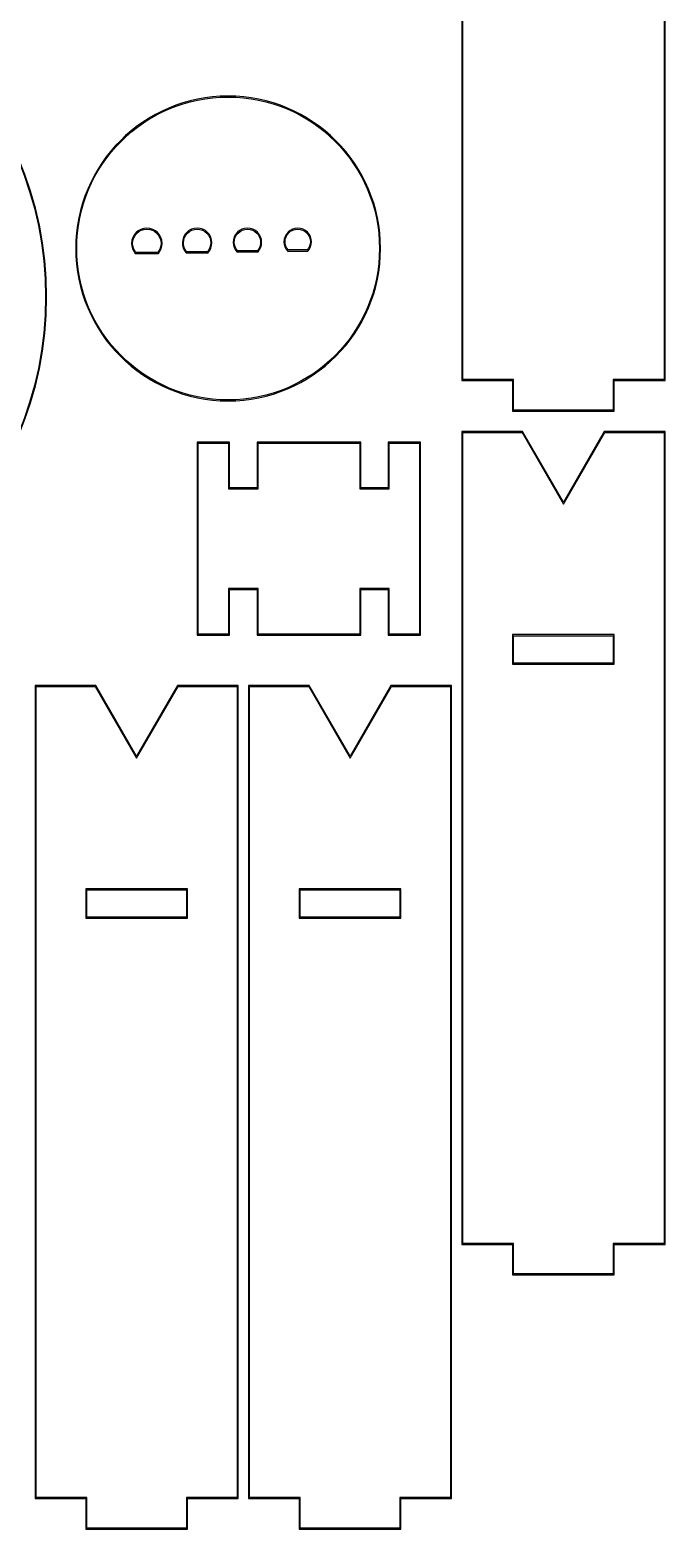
# Model space of a CAD drawing. Extents: x 10 to 440, y 10 to 290.
# Drawn here: x 377.5 to 440, y 12 to 159.5 of the extents above; entities that cross this region are included whole.
import ezdxf

# ---------------------------------------------------------------- set-up
doc = ezdxf.new("R2010")
doc.units = 0
doc.layers.add('Layer_1', color=7, linetype='CONTINUOUS')

msp = doc.modelspace()

# ---------------------------------------------------------------- linework, layer by layer
at = {"layer": 'Layer_1', "color": 7}
for p, q in [((420, 204.949219), (420, 125)), ((420.09961, 125.09961), (420.09961, 204.900391)), ((439.90039, 204.900391), (439.90039, 125.09961)), ((440, 125), (440, 205)), ((397, 153), (397, 153)), ((397, 152.90039), (397, 152.90039)), ((389, 140), (389, 140)), ((389, 139.90039), (389, 139.90039)), ((393.94922, 140), (393.94922, 140)), ((393.94922, 139.90039), (393.94922, 139.90039)), ((398.90039, 140), (398.90039, 140)), ((398.90039, 139.90039), (398.90039, 139.90039)), ((403.84961, 140), (403.84961, 140)), ((403.84961, 139.90039), (403.84961, 139.90039)), ((387.86719, 137.51758), (387.88281, 137.5)), ((387.88281, 137.5), (390.11719, 137.5)), ((390.0625, 137.59961), (387.9375, 137.59961)), ((390.11719, 137.5), (390.13281, 137.51758)), ((392.85547, 137.59961), (392.86914, 137.58398)), ((392.86914, 137.58398), (395.0293, 137.58398)), ((394.97461, 137.68359), (392.92383, 137.68359)), ((395.0293, 137.58398), (395.04492, 137.59961)), ((397.84375, 137.68359), (397.85742, 137.66602)), ((397.85742, 137.66602), (399.94141, 137.66602)), ((399.88672, 137.76562), (397.91211, 137.76562)), ((399.94141, 137.66602), (399.95703, 137.68359)), ((402.83008, 137.76758), (402.8457, 137.75)), ((402.8457, 137.75), (404.85547, 137.75)), ((404.80078, 137.84961), (402.90039, 137.84961)), ((404.85547, 137.75), (404.86914, 137.76758)), ((420, 125), (425, 125)), ((425.09961, 125.09961), (420.09961, 125.09961)), ((425, 125), (425, 122)), ((425.09961, 122.09961), (425.09961, 125.09961)), ((439.90039, 125.09961), (434.90039, 125.09961)), ((434.90039, 125.09961), (434.90039, 122.09961)), ((435, 122), (435, 125)), ((435, 125), (440, 125)), ((425, 122), (435, 122)), ((434.90039, 122.09961), (425.09961, 122.09961)), ((420, 120), (420, 119.94922)), ((425.98828, 120), (420, 120)), ((420, 120), (420, 120)), ((420, 119.94922), (420, 40)), ((420.09961, 119.90039), (425.92969, 119.90039)), ((420.09961, 40.09961), (420.09961, 119.90039)), ((420.09961, 119.90039), (420.09961, 119.90039)), ((425.92969, 119.90039), (430, 112.84961)), ((430, 113.04883), (425.98828, 120)), ((434.01172, 120), (430, 113.04883)), ((430, 112.84961), (434.07031, 119.90039)), ((440, 120), (434.01172, 120)), ((434.07031, 119.90039), (439.90039, 119.90039)), ((439.90039, 119.90039), (439.90039, 40.09961)), ((440, 40), (440, 120)), ((393.94922, 118.94922), (393.94922, 118.90039)), ((397.15039, 118.94922), (393.94922, 118.94922)), ((393.94922, 118.94922), (393.94922, 118.94922)), ((393.94922, 118.90039), (393.94922, 99.94922)), ((394.05078, 118.84961), (397.05078, 118.84961)), ((394.05078, 100.05078), (394.05078, 118.84961)), ((394.05078, 118.84961), (394.05078, 118.84961)), ((397.05078, 118.84961), (397.05078, 114.34961)), ((397.15039, 114.44922), (397.15039, 118.94922)), ((410.05078, 118.94922), (399.84961, 118.94922)), ((399.84961, 118.94922), (399.84961, 114.44922)), ((399.94922, 114.34961), (399.94922, 118.84961)), ((399.94922, 118.84961), (409.94922, 118.84961)), ((409.94922, 118.84961), (409.94922, 114.34961)), ((410.05078, 114.44922), (410.05078, 118.94922)), ((415.94922, 118.94922), (412.75, 118.94922)), ((412.75, 118.94922), (412.75, 114.44922)), ((412.84961, 114.34961), (412.84961, 118.84961)), ((412.84961, 118.84961), (415.84961, 118.84961)), ((415.84961, 118.84961), (415.84961, 100.05078)), ((415.94922, 99.94922), (415.94922, 118.94922)), ((397.05078, 114.34961), (399.94922, 114.34961)), ((399.84961, 114.44922), (397.15039, 114.44922)), ((409.94922, 114.34961), (412.84961, 114.34961)), ((412.75, 114.44922), (410.05078, 114.44922)), ((399.94922, 104.55078), (397.05078, 104.55078)), ((397.05078, 104.55078), (397.05078, 100.05078)), ((397.15039, 99.94922), (397.15039, 104.44922)), ((397.15039, 104.44922), (399.84961, 104.44922)), ((399.84961, 104.44922), (399.84961, 99.94922)), ((399.94922, 100.05078), (399.94922, 104.55078)), ((412.84961, 104.55078), (409.94922, 104.55078)), ((409.94922, 104.55078), (409.94922, 100.05078)), ((410.05078, 99.94922), (410.05078, 104.44922)), ((410.05078, 104.44922), (412.75, 104.44922)), ((412.75, 104.44922), (412.75, 99.94922)), ((412.84961, 100.05078), (412.84961, 104.55078)), ((393.94922, 99.94922), (397.15039, 99.94922)), ((397.05078, 100.05078), (394.05078, 100.05078)), ((399.84961, 99.94922), (410.05078, 99.94922)), ((409.94922, 100.05078), (399.94922, 100.05078)), ((412.75, 99.94922), (415.94922, 99.94922)), ((415.84961, 100.05078), (412.84961, 100.05078)), ((425, 100), (425, 99.94922)), ((435, 100), (425, 100)), ((425, 100), (425, 100)), ((425, 99.94922), (425, 97.09961)), ((425.09961, 99.90039), (434.90039, 99.90039)), ((425.09961, 97.19922), (425.09961, 99.90039)), ((425.09961, 99.90039), (425.09961, 99.90039)), ((434.90039, 99.90039), (434.90039, 97.19922)), ((435, 97.09961), (435, 100)), ((425, 97.09961), (435, 97.09961)), ((434.90039, 97.19922), (425.09961, 97.19922)), ((378, 95), (378, 94.94922)), ((383.98828, 95), (378, 95)), ((378, 95), (378, 95)), ((378, 94.94922), (378, 15)), ((378.09961, 94.90039), (383.92969, 94.90039)), ((378.09961, 15.09961), (378.09961, 94.90039)), ((378.09961, 94.90039), (378.09961, 94.90039)), ((383.92969, 94.90039), (388, 87.84961)), ((388, 88.04883), (383.98828, 95)), ((392.01172, 95), (388, 88.04883)), ((388, 87.84961), (392.07031, 94.90039)), ((398, 95), (392.01172, 95)), ((392.07031, 94.90039), (397.90039, 94.90039)), ((397.90039, 94.90039), (397.90039, 15.09961)), ((398, 15), (398, 95)), ((399, 95), (399, 94.94922)), ((404.98828, 95), (399, 95)), ((399, 95), (399, 95)), ((399, 94.94922), (399, 15)), ((399.09961, 94.90039), (404.92969, 94.90039)), ((399.09961, 15.09961), (399.09961, 94.90039)), ((399.09961, 94.90039), (399.09961, 94.90039)), ((404.92969, 94.90039), (409, 87.84961)), ((409, 88.04883), (404.98828, 95)), ((413.01172, 95), (409, 88.04883)), ((409, 87.84961), (413.07031, 94.90039)), ((419, 95), (413.01172, 95)), ((413.07031, 94.90039), (418.90039, 94.90039)), ((418.90039, 94.90039), (418.90039, 15.09961)), ((419, 15), (419, 95)), ((383, 75), (383, 74.94922)), ((393, 75), (383, 75)), ((383, 75), (383, 75)), ((383, 74.94922), (383, 72.09961)), ((383.09961, 74.90039), (392.90039, 74.90039)), ((383.09961, 72.19922), (383.09961, 74.90039)), ((383.09961, 74.90039), (383.09961, 74.90039)), ((392.90039, 74.90039), (392.90039, 72.19922)), ((393, 72.09961), (393, 75)), ((404, 75), (404, 74.94922)), ((414, 75), (404, 75)), ((404, 75), (404, 75)), ((404, 74.94922), (404, 72.09961)), ((404.09961, 74.90039), (413.90039, 74.90039)), ((404.09961, 72.19922), (404.09961, 74.90039)), ((404.09961, 74.90039), (404.09961, 74.90039)), ((413.90039, 74.90039), (413.90039, 72.19922)), ((414, 72.09961), (414, 75)), ((383, 72.09961), (393, 72.09961)), ((392.90039, 72.19922), (383.09961, 72.19922)), ((404, 72.09961), (414, 72.09961)), ((413.90039, 72.19922), (404.09961, 72.19922)), ((420, 40), (425, 40)), ((425.09961, 40.09961), (420.09961, 40.09961)), ((425, 40), (425, 37)), ((425.09961, 37.09961), (425.09961, 40.09961)), ((439.90039, 40.09961), (434.90039, 40.09961)), ((434.90039, 40.09961), (434.90039, 37.09961)), ((435, 37), (435, 40)), ((435, 40), (440, 40)), ((425, 37), (435, 37)), ((434.90039, 37.09961), (425.09961, 37.09961)), ((378, 15), (383, 15)), ((383.09961, 15.09961), (378.09961, 15.09961)), ((383, 15), (383, 12)), ((383.09961, 12.09961), (383.09961, 15.09961)), ((397.90039, 15.09961), (392.90039, 15.09961)), ((392.90039, 15.09961), (392.90039, 12.09961)), ((393, 12), (393, 15)), ((393, 15), (398, 15)), ((399, 15), (404, 15)), ((404.09961, 15.09961), (399.09961, 15.09961)), ((404, 15), (404, 12)), ((404.09961, 12.09961), (404.09961, 15.09961)), ((418.90039, 15.09961), (413.90039, 15.09961)), ((413.90039, 15.09961), (413.90039, 12.09961)), ((414, 12), (414, 15)), ((414, 15), (419, 15)), ((383, 12), (393, 12)), ((392.90039, 12.09961), (383.09961, 12.09961)), ((404, 12), (414, 12)), ((413.90039, 12.09961), (404.09961, 12.09961))]:
    msp.add_line(p, q, dxfattribs=at)
for points in [[(379.13281, 133.22852), (379.13281, 152.55789), (363.46219, 168.22852), (344.13281, 168.22852)], [(344.13281, 168.12891), (363.40814, 168.12891), (379.0332, 152.50385), (379.0332, 133.22852)], [(397, 153), (388.71632, 153), (382, 146.28368), (382, 138)], [(382.09961, 138), (382.09961, 146.22963), (388.77036, 152.90039), (397, 152.90039)], [(412, 138), (412, 146.28368), (405.28368, 153), (397, 153)], [(397, 152.90039), (405.22964, 152.90039), (411.90039, 146.22963), (411.90039, 138)], [(389, 140), (388.17215, 140.00003), (387.49997, 139.32785), (387.5, 138.5)], [(387.59961, 138.5), (387.59958, 139.27381), (388.22619, 139.90041), (389, 139.90039)], [(390.5, 138.5), (390.50003, 139.32784), (389.82784, 140.00001), (389, 140)], [(389, 139.90039), (389.7738, 139.9004), (390.40042, 139.2738), (390.40039, 138.5)], [(393.94922, 140), (393.14899, 140.00003), (392.49998, 139.35083), (392.5, 138.55078)], [(392.59961, 138.55078), (392.59959, 139.29677), (393.20302, 139.90041), (393.94922, 139.90039)], [(395.40039, 138.55078), (395.40041, 139.35082), (394.74944, 140.00001), (393.94922, 140)], [(393.94922, 139.90039), (394.69541, 139.9004), (395.3008, 139.29677), (395.30078, 138.55078)], [(398.90039, 140), (398.12778, 140.00002), (397.49998, 139.37381), (397.5, 138.60156)], [(397.59961, 138.60156), (397.59959, 139.31974), (398.1818, 139.90041), (398.90039, 139.90039)], [(400.30078, 138.60156), (400.3008, 139.37381), (399.67299, 140.00001), (398.90039, 140)], [(398.90039, 139.90039), (399.61897, 139.9004), (400.19924, 139.31973), (400.19922, 138.60156)], [(403.84961, 140), (403.10463, 140.00002), (402.49998, 139.39484), (402.5, 138.65039)], [(402.5, 138.65039), (402.50004, 138.32553), (402.61696, 138.01289), (402.83008, 137.76758)], [(402.59961, 138.65039), (402.59959, 139.34075), (403.15863, 139.90041), (403.84961, 139.90039)], [(402.90039, 137.84961), (402.71092, 138.07455), (402.59965, 138.35598), (402.59961, 138.65039)], [(405.19922, 138.65039), (405.19924, 139.39483), (404.59458, 140.00001), (403.84961, 140)], [(403.84961, 139.90039), (404.54058, 139.9004), (405.09963, 139.34075), (405.09961, 138.65039)], [(405.09961, 138.65039), (405.09957, 138.35599), (404.99025, 138.07455), (404.80078, 137.84961)], [(404.86914, 137.76758), (405.08226, 138.01289), (405.19918, 138.32553), (405.19922, 138.65039)], [(382, 138), (382, 129.71632), (388.71632, 123), (397, 123)], [(397, 123.09961), (388.77036, 123.09961), (382.09961, 129.77037), (382.09961, 138)], [(387.5, 138.5), (387.50005, 138.13879), (387.6304, 137.79035), (387.86719, 137.51758)], [(387.9375, 137.59961), (387.72435, 137.85202), (387.59966, 138.16921), (387.59961, 138.5)], [(390.40039, 138.5), (390.40034, 138.16921), (390.27565, 137.85202), (390.0625, 137.59961)], [(390.13281, 137.51758), (390.3696, 137.79035), (390.49995, 138.13879), (390.5, 138.5)], [(392.5, 138.55078), (392.50005, 138.20169), (392.62657, 137.86323), (392.85547, 137.59961)], [(392.92383, 137.68359), (392.71857, 137.92685), (392.59965, 138.23213), (392.59961, 138.55078)], [(395.30078, 138.55078), (395.30074, 138.23212), (395.17987, 137.92685), (394.97461, 137.68359)], [(395.04492, 137.59961), (395.27382, 137.86323), (395.40034, 138.20169), (395.40039, 138.55078)], [(397, 123), (405.28368, 123), (412, 129.71632), (412, 138)], [(411.90039, 138), (411.90039, 129.77037), (405.22964, 123.09961), (397, 123.09961)], [(397.5, 138.60156), (397.50004, 138.26459), (397.62274, 137.93806), (397.84375, 137.68359)], [(397.91211, 137.76562), (397.71397, 137.99995), (397.59965, 138.2944), (397.59961, 138.60156)], [(400.19922, 138.60156), (400.19918, 138.2944), (400.08485, 137.99995), (399.88672, 137.76562)], [(399.95703, 137.68359), (400.17804, 137.93806), (400.30074, 138.26459), (400.30078, 138.60156)], [(344.13281, 98.22852), (363.46219, 98.22852), (379.13282, 113.89914), (379.13281, 133.22852)], [(379.0332, 133.22852), (379.03321, 113.95318), (363.40815, 98.32813), (344.13281, 98.32812)]]:
    msp.add_open_spline(points, degree=3, dxfattribs=at)

doc.saveas('drawing.dxf')
